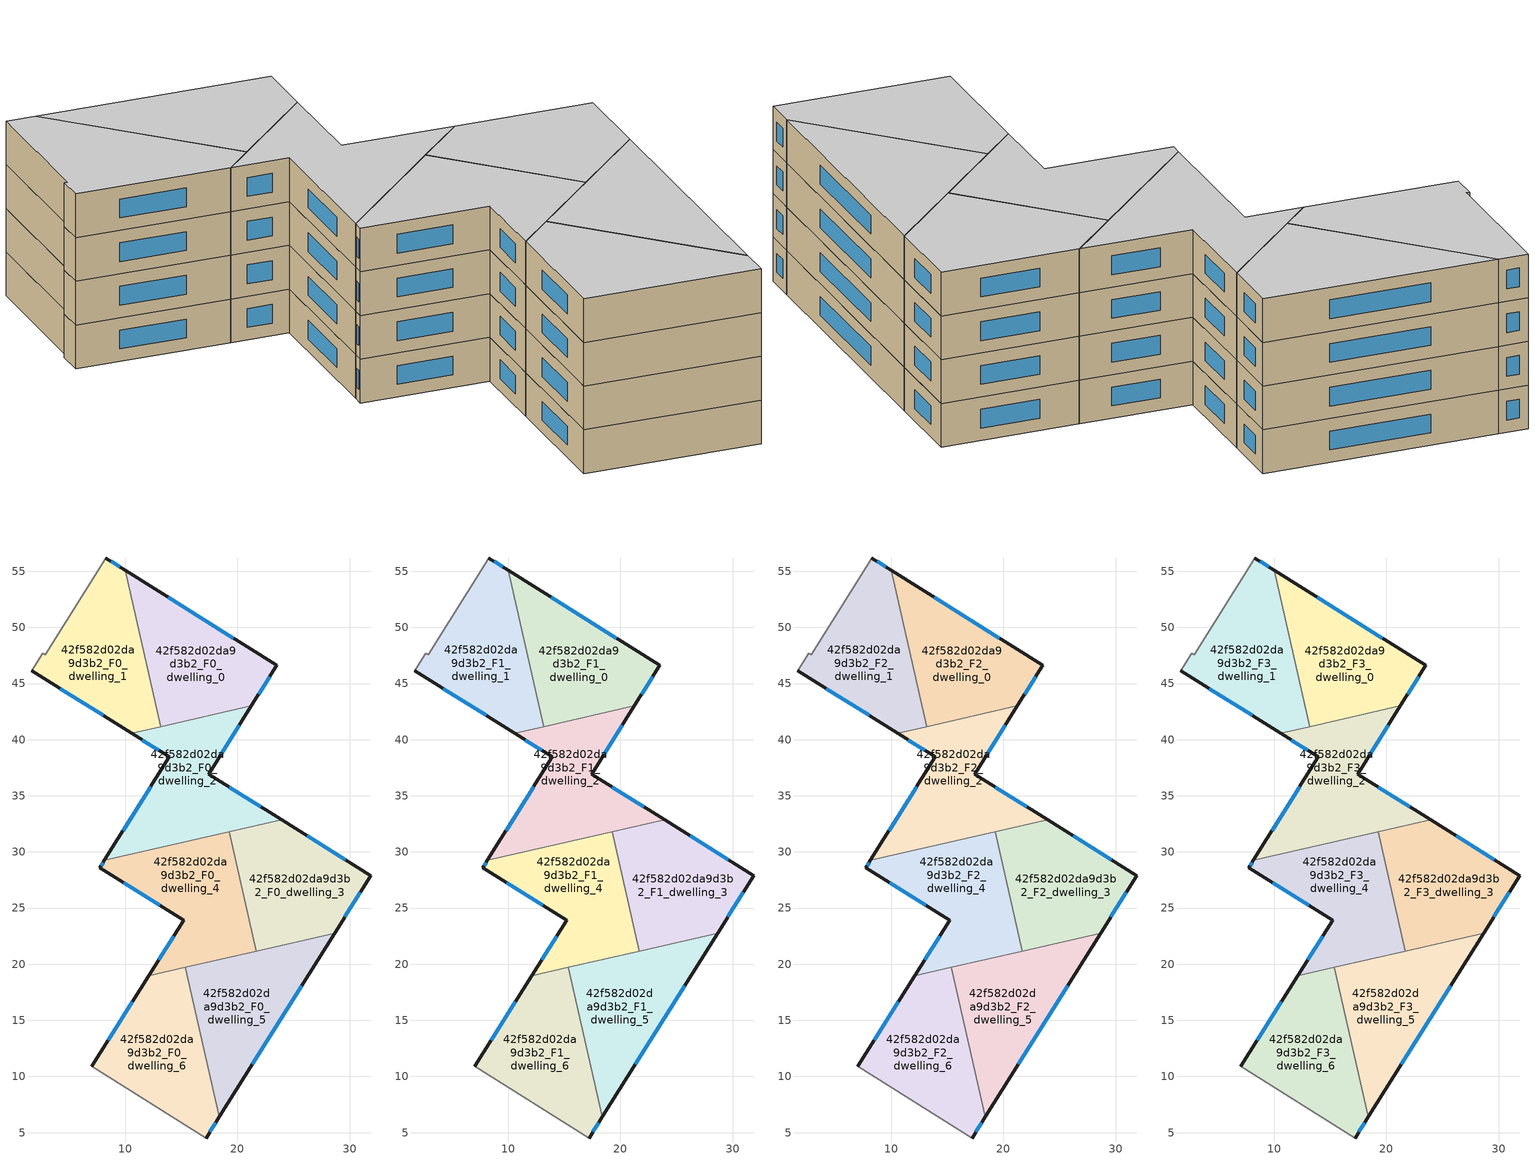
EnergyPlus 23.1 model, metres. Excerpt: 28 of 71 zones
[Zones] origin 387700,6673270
42f582d02da9d3b2_F0_dwelling_0
 floor ground (EU_floor_Construction): 23.51,46.63 21.24,43 13.19,41.16 10,55.11 z0
 wall outside (EU_wall_Construction): 21.24,43 23.51,46.63 10,55.11 z0:3
 wall to 42f582d02da9d3b2_F0_dwelling_1 (EU_wall_Construction): 10,55.11 13.19,41.16 z0:3
 wall to 42f582d02da9d3b2_F0_dwelling_2 (EU_wall_Construction): 13.19,41.16 21.24,43 z0:3
 window (EU_Window_Construction): 21.89,44.04 22.86,45.6 / 19.65,49.06 13.86,52.69 z0.86:2.14
42f582d02da9d3b2_F0_dwelling_1
 floor ground (EU_floor_Construction): 10,55.11 13.19,41.16 10.59,40.57 1.7,46.15 2.68,47.71 2.89,47.58 8.29,56.19 z0
 wall outside (EU_wall_Construction): 10,55.11 8.29,56.19 / 1.7,46.15 10.59,40.57 z0:3
 wall adiabatic (EU_wall_Construction): 8.29,56.19 2.89,47.58 2.68,47.71 1.7,46.15 z0:3
 wall to 42f582d02da9d3b2_F0_dwelling_2 (EU_wall_Construction): 10.59,40.57 13.19,41.16 z0:3
 window (EU_Window_Construction): 9.51,55.42 8.78,55.88 / 4.24,44.55 8.05,42.16 z0.86:2.14
42f582d02da9d3b2_F0_dwelling_2
 floor ground (EU_floor_Construction): 21.24,43 17.43,36.94 23.94,32.85 8.16,29.24 13.95,38.46 10.59,40.57 z0
 wall outside (EU_wall_Construction): 10.59,40.57 13.95,38.46 8.16,29.24 / 23.94,32.85 17.43,36.94 21.24,43 z0:3
 wall to 42f582d02da9d3b2_F0_dwelling_4 (EU_wall_Construction): 8.16,29.24 19.27,31.78 z0:3
 wall to 42f582d02da9d3b2_F0_dwelling_3 (EU_wall_Construction): 19.27,31.78 23.94,32.85 z0:3
 window (EU_Window_Construction): 12.29,35.83 9.81,31.87 / 11.55,39.97 12.99,39.06 / 18.52,38.67 20.15,41.27 / 22.08,34.02 19.29,35.77 z0.86:2.14
42f582d02da9d3b2_F0_dwelling_3
 floor ground (EU_floor_Construction): 31.87,27.88 28.66,22.76 21.7,21.17 19.27,31.78 23.94,32.85 z0
 wall outside (EU_wall_Construction): 28.66,22.76 31.87,27.88 23.94,32.85 z0:3
 wall to 42f582d02da9d3b2_F0_dwelling_4 (EU_wall_Construction): 19.27,31.78 21.7,21.17 z0:3
 wall to 42f582d02da9d3b2_F0_dwelling_5 (EU_wall_Construction): 21.7,21.17 28.66,22.76 z0:3
 window (EU_Window_Construction): 29.57,24.22 30.95,26.41 / 29.6,29.3 26.2,31.43 z0.86:2.14
42f582d02da9d3b2_F0_dwelling_4
 floor ground (EU_floor_Construction): 19.27,31.78 21.7,21.17 12.1,18.97 15.21,23.93 7.76,28.6 8.16,29.24 z0
 wall outside (EU_wall_Construction): 8.16,29.24 7.76,28.6 15.21,23.93 12.1,18.97 z0:3
 wall to 42f582d02da9d3b2_F0_dwelling_6 (EU_wall_Construction): 12.1,18.97 15.35,19.71 z0:3
 wall to 42f582d02da9d3b2_F0_dwelling_5 (EU_wall_Construction): 15.35,19.71 21.7,21.17 z0:3
 window (EU_Window_Construction): 14.32,22.51 12.99,20.39 / 9.89,27.27 13.08,25.26 / 8.05,29.06 7.88,28.79 z0.86:2.14
42f582d02da9d3b2_F0_dwelling_5
 floor ground (EU_floor_Construction): 28.66,22.76 18.39,6.4 15.34,19.71 z0
 wall outside (EU_wall_Construction): 18.39,6.4 28.66,22.76 z0:3
 wall to 42f582d02da9d3b2_F0_dwelling_6 (EU_wall_Construction): 15.34,19.71 18.39,6.4 z0:3
 window (EU_Window_Construction): 21.32,11.08 25.72,18.08 z0.86:2.14
42f582d02da9d3b2_F0_dwelling_6
 floor ground (EU_floor_Construction): 15.34,19.71 18.39,6.4 17.21,4.52 7.04,10.9 12.1,18.97 z0
 wall outside (EU_wall_Construction): 17.21,4.52 18.39,6.4 / 12.1,18.97 7.04,10.9 z0:3
 wall adiabatic (EU_wall_Construction): 7.04,10.9 17.21,4.52 z0:3
 window (EU_Window_Construction): 17.55,5.06 18.05,5.86 / 10.66,16.67 8.49,13.21 z0.86:2.14
42f582d02da9d3b2_F1_dwelling_0
 floor to 42f582d02da9d3b2_F0_dwelling_0 (EU_floor_Construction): 23.51,46.63 21.24,43 13.19,41.16 10,55.11 z3
 wall outside (EU_wall_Construction): 21.24,43 23.51,46.63 10,55.11 z3:6
 wall to 42f582d02da9d3b2_F1_dwelling_1 (EU_wall_Construction): 10,55.11 13.19,41.16 z3:6
 wall to 42f582d02da9d3b2_F1_dwelling_2 (EU_wall_Construction): 13.19,41.16 21.24,43 z3:6
 window (EU_Window_Construction): 21.89,44.04 22.86,45.6 / 19.65,49.06 13.86,52.69 z3.86:5.14
42f582d02da9d3b2_F1_dwelling_1
 floor to 42f582d02da9d3b2_F0_dwelling_1 (EU_floor_Construction): 10,55.11 13.19,41.16 10.59,40.57 1.7,46.15 2.68,47.71 2.89,47.58 8.29,56.19 z3
 wall outside (EU_wall_Construction): 10,55.11 8.29,56.19 / 1.7,46.15 10.59,40.57 z3:6
 wall adiabatic (EU_wall_Construction): 8.29,56.19 2.89,47.58 2.68,47.71 1.7,46.15 z3:6
 wall to 42f582d02da9d3b2_F1_dwelling_2 (EU_wall_Construction): 10.59,40.57 13.19,41.16 z3:6
 window (EU_Window_Construction): 9.51,55.42 8.78,55.88 / 4.24,44.55 8.05,42.16 z3.86:5.14
42f582d02da9d3b2_F1_dwelling_2
 floor to 42f582d02da9d3b2_F0_dwelling_2 (EU_floor_Construction): 21.24,43 17.43,36.94 23.94,32.85 8.16,29.24 13.95,38.46 10.59,40.57 z3
 wall outside (EU_wall_Construction): 10.59,40.57 13.95,38.46 8.16,29.24 / 23.94,32.85 17.43,36.94 21.24,43 z3:6
 wall to 42f582d02da9d3b2_F1_dwelling_4 (EU_wall_Construction): 8.16,29.24 19.27,31.78 z3:6
 wall to 42f582d02da9d3b2_F1_dwelling_3 (EU_wall_Construction): 19.27,31.78 23.94,32.85 z3:6
 window (EU_Window_Construction): 12.29,35.83 9.81,31.87 / 11.55,39.97 12.99,39.06 / 18.52,38.67 20.15,41.27 / 22.08,34.02 19.29,35.77 z3.86:5.14
42f582d02da9d3b2_F1_dwelling_3
 floor to 42f582d02da9d3b2_F0_dwelling_3 (EU_floor_Construction): 31.87,27.88 28.66,22.76 21.7,21.17 19.27,31.78 23.94,32.85 z3
 wall outside (EU_wall_Construction): 28.66,22.76 31.87,27.88 23.94,32.85 z3:6
 wall to 42f582d02da9d3b2_F1_dwelling_4 (EU_wall_Construction): 19.27,31.78 21.7,21.17 z3:6
 wall to 42f582d02da9d3b2_F1_dwelling_5 (EU_wall_Construction): 21.7,21.17 28.66,22.76 z3:6
 window (EU_Window_Construction): 29.57,24.22 30.95,26.41 / 29.6,29.3 26.2,31.43 z3.86:5.14
42f582d02da9d3b2_F1_dwelling_4
 floor to 42f582d02da9d3b2_F0_dwelling_4 (EU_floor_Construction): 19.27,31.78 21.7,21.17 12.1,18.97 15.21,23.93 7.76,28.6 8.16,29.24 z3
 wall outside (EU_wall_Construction): 8.16,29.24 7.76,28.6 15.21,23.93 12.1,18.97 z3:6
 wall to 42f582d02da9d3b2_F1_dwelling_6 (EU_wall_Construction): 12.1,18.97 15.35,19.71 z3:6
 wall to 42f582d02da9d3b2_F1_dwelling_5 (EU_wall_Construction): 15.35,19.71 21.7,21.17 z3:6
 window (EU_Window_Construction): 14.32,22.51 12.99,20.39 / 9.89,27.27 13.08,25.26 / 8.05,29.06 7.88,28.79 z3.86:5.14
42f582d02da9d3b2_F1_dwelling_5
 floor to 42f582d02da9d3b2_F0_dwelling_5 (EU_floor_Construction): 28.66,22.76 18.39,6.4 15.34,19.71 z3
 wall outside (EU_wall_Construction): 18.39,6.4 28.66,22.76 z3:6
 wall to 42f582d02da9d3b2_F1_dwelling_6 (EU_wall_Construction): 15.34,19.71 18.39,6.4 z3:6
 window (EU_Window_Construction): 21.32,11.08 25.72,18.08 z3.86:5.14
42f582d02da9d3b2_F1_dwelling_6
 floor to 42f582d02da9d3b2_F0_dwelling_6 (EU_floor_Construction): 15.34,19.71 18.39,6.4 17.21,4.52 7.04,10.9 12.1,18.97 z3
 wall outside (EU_wall_Construction): 17.21,4.52 18.39,6.4 / 12.1,18.97 7.04,10.9 z3:6
 wall adiabatic (EU_wall_Construction): 7.04,10.9 17.21,4.52 z3:6
 window (EU_Window_Construction): 17.55,5.06 18.05,5.86 / 10.66,16.67 8.49,13.21 z3.86:5.14
42f582d02da9d3b2_F2_dwelling_0
 floor to 42f582d02da9d3b2_F1_dwelling_0 (EU_floor_Construction): 23.51,46.63 21.24,43 13.19,41.16 10,55.11 z6
 wall outside (EU_wall_Construction): 21.24,43 23.51,46.63 10,55.11 z6:9
 wall to 42f582d02da9d3b2_F2_dwelling_1 (EU_wall_Construction): 10,55.11 13.19,41.16 z6:9
 wall to 42f582d02da9d3b2_F2_dwelling_2 (EU_wall_Construction): 13.19,41.16 21.24,43 z6:9
 window (EU_Window_Construction): 21.89,44.04 22.86,45.6 / 19.65,49.06 13.86,52.69 z6.86:8.14
42f582d02da9d3b2_F2_dwelling_1
 floor to 42f582d02da9d3b2_F1_dwelling_1 (EU_floor_Construction): 10,55.11 13.19,41.16 10.59,40.57 1.7,46.15 2.68,47.71 2.89,47.58 8.29,56.19 z6
 wall outside (EU_wall_Construction): 10,55.11 8.29,56.19 / 1.7,46.15 10.59,40.57 z6:9
 wall adiabatic (EU_wall_Construction): 8.29,56.19 2.89,47.58 2.68,47.71 1.7,46.15 z6:9
 wall to 42f582d02da9d3b2_F2_dwelling_2 (EU_wall_Construction): 10.59,40.57 13.19,41.16 z6:9
 window (EU_Window_Construction): 9.51,55.42 8.78,55.88 / 4.24,44.55 8.05,42.16 z6.86:8.14
42f582d02da9d3b2_F2_dwelling_2
 floor to 42f582d02da9d3b2_F1_dwelling_2 (EU_floor_Construction): 21.24,43 17.43,36.94 23.94,32.85 8.16,29.24 13.95,38.46 10.59,40.57 z6
 wall outside (EU_wall_Construction): 10.59,40.57 13.95,38.46 8.16,29.24 / 23.94,32.85 17.43,36.94 21.24,43 z6:9
 wall to 42f582d02da9d3b2_F2_dwelling_4 (EU_wall_Construction): 8.16,29.24 19.27,31.78 z6:9
 wall to 42f582d02da9d3b2_F2_dwelling_3 (EU_wall_Construction): 19.27,31.78 23.94,32.85 z6:9
 window (EU_Window_Construction): 12.29,35.83 9.81,31.87 / 11.55,39.97 12.99,39.06 / 18.52,38.67 20.15,41.27 / 22.08,34.02 19.29,35.77 z6.86:8.14
42f582d02da9d3b2_F2_dwelling_3
 floor to 42f582d02da9d3b2_F1_dwelling_3 (EU_floor_Construction): 31.87,27.88 28.66,22.76 21.7,21.17 19.27,31.78 23.94,32.85 z6
 wall outside (EU_wall_Construction): 28.66,22.76 31.87,27.88 23.94,32.85 z6:9
 wall to 42f582d02da9d3b2_F2_dwelling_4 (EU_wall_Construction): 19.27,31.78 21.7,21.17 z6:9
 wall to 42f582d02da9d3b2_F2_dwelling_5 (EU_wall_Construction): 21.7,21.17 28.66,22.76 z6:9
 window (EU_Window_Construction): 29.57,24.22 30.95,26.41 / 29.6,29.3 26.2,31.43 z6.86:8.14
42f582d02da9d3b2_F2_dwelling_4
 floor to 42f582d02da9d3b2_F1_dwelling_4 (EU_floor_Construction): 19.27,31.78 21.7,21.17 12.1,18.97 15.21,23.93 7.76,28.6 8.16,29.24 z6
 wall outside (EU_wall_Construction): 8.16,29.24 7.76,28.6 15.21,23.93 12.1,18.97 z6:9
 wall to 42f582d02da9d3b2_F2_dwelling_6 (EU_wall_Construction): 12.1,18.97 15.35,19.71 z6:9
 wall to 42f582d02da9d3b2_F2_dwelling_5 (EU_wall_Construction): 15.35,19.71 21.7,21.17 z6:9
 window (EU_Window_Construction): 14.32,22.51 12.99,20.39 / 9.89,27.27 13.08,25.26 / 8.05,29.06 7.88,28.79 z6.86:8.14
42f582d02da9d3b2_F2_dwelling_5
 floor to 42f582d02da9d3b2_F1_dwelling_5 (EU_floor_Construction): 28.66,22.76 18.39,6.4 15.34,19.71 z6
 wall outside (EU_wall_Construction): 18.39,6.4 28.66,22.76 z6:9
 wall to 42f582d02da9d3b2_F2_dwelling_6 (EU_wall_Construction): 15.34,19.71 18.39,6.4 z6:9
 window (EU_Window_Construction): 21.32,11.08 25.72,18.08 z6.86:8.14
42f582d02da9d3b2_F2_dwelling_6
 floor to 42f582d02da9d3b2_F1_dwelling_6 (EU_floor_Construction): 15.34,19.71 18.39,6.4 17.21,4.52 7.04,10.9 12.1,18.97 z6
 wall outside (EU_wall_Construction): 17.21,4.52 18.39,6.4 / 12.1,18.97 7.04,10.9 z6:9
 wall adiabatic (EU_wall_Construction): 7.04,10.9 17.21,4.52 z6:9
 window (EU_Window_Construction): 17.55,5.06 18.05,5.86 / 10.66,16.67 8.49,13.21 z6.86:8.14
42f582d02da9d3b2_F3_dwelling_0
 floor to 42f582d02da9d3b2_F2_dwelling_0 (EU_floor_Construction): 23.51,46.63 21.24,43 13.19,41.16 10,55.11 z9
 wall outside (EU_wall_Construction): 21.24,43 23.51,46.63 10,55.11 z9:12
 wall to 42f582d02da9d3b2_F3_dwelling_1 (EU_wall_Construction): 10,55.11 13.19,41.16 z9:12
 wall to 42f582d02da9d3b2_F3_dwelling_2 (EU_wall_Construction): 13.19,41.16 21.24,43 z9:12
 window (EU_Window_Construction): 21.89,44.04 22.86,45.6 / 19.65,49.06 13.86,52.69 z9.86:11.14
 ceiling to 42f582d02da9d3b2_F4_dwelling_0 (EU_floor_Construction): 21.24,43 23.51,46.63 10,55.11 13.19,41.16 z12
42f582d02da9d3b2_F3_dwelling_1
 floor to 42f582d02da9d3b2_F2_dwelling_1 (EU_floor_Construction): 10,55.11 13.19,41.16 10.59,40.57 1.7,46.15 2.68,47.71 2.89,47.58 8.29,56.19 z9
 wall outside (EU_wall_Construction): 10,55.11 8.29,56.19 / 1.7,46.15 10.59,40.57 z9:12
 wall adiabatic (EU_wall_Construction): 8.29,56.19 2.89,47.58 2.68,47.71 1.7,46.15 z9:12
 wall to 42f582d02da9d3b2_F3_dwelling_2 (EU_wall_Construction): 10.59,40.57 13.19,41.16 z9:12
 window (EU_Window_Construction): 9.51,55.42 8.78,55.88 / 4.24,44.55 8.05,42.16 z9.86:11.14
 ceiling to 42f582d02da9d3b2_F4_dwelling_1 (EU_floor_Construction): 13.19,41.16 10,55.11 8.29,56.19 2.89,47.58 2.68,47.71 1.7,46.15 10.59,40.57 z12
42f582d02da9d3b2_F3_dwelling_2
 floor to 42f582d02da9d3b2_F2_dwelling_2 (EU_floor_Construction): 21.24,43 17.43,36.94 23.94,32.85 8.16,29.24 13.95,38.46 10.59,40.57 z9
 wall outside (EU_wall_Construction): 10.59,40.57 13.95,38.46 8.16,29.24 / 23.94,32.85 17.43,36.94 21.24,43 z9:12
 wall to 42f582d02da9d3b2_F3_dwelling_4 (EU_wall_Construction): 8.16,29.24 19.27,31.78 z9:12
 wall to 42f582d02da9d3b2_F3_dwelling_3 (EU_wall_Construction): 19.27,31.78 23.94,32.85 z9:12
 window (EU_Window_Construction): 12.29,35.83 9.81,31.87 / 11.55,39.97 12.99,39.06 / 18.52,38.67 20.15,41.27 / 22.08,34.02 19.29,35.77 z9.86:11.14
 ceiling to 42f582d02da9d3b2_F4_dwelling_2 (EU_floor_Construction): 23.94,32.85 17.43,36.94 21.24,43 10.59,40.57 13.95,38.46 8.16,29.24 z12
42f582d02da9d3b2_F3_dwelling_3
 floor to 42f582d02da9d3b2_F2_dwelling_3 (EU_floor_Construction): 31.87,27.88 28.66,22.76 21.7,21.17 19.27,31.78 23.94,32.85 z9
 wall outside (EU_wall_Construction): 28.66,22.76 31.87,27.88 23.94,32.85 z9:12
 wall to 42f582d02da9d3b2_F3_dwelling_4 (EU_wall_Construction): 19.27,31.78 21.7,21.17 z9:12
 wall to 42f582d02da9d3b2_F3_dwelling_5 (EU_wall_Construction): 21.7,21.17 28.66,22.76 z9:12
 window (EU_Window_Construction): 29.57,24.22 30.95,26.41 / 29.6,29.3 26.2,31.43 z9.86:11.14
 ceiling to 42f582d02da9d3b2_F4_dwelling_3 (EU_floor_Construction): 28.66,22.76 31.87,27.88 23.94,32.85 19.27,31.78 21.7,21.17 z12
42f582d02da9d3b2_F3_dwelling_4
 floor to 42f582d02da9d3b2_F2_dwelling_4 (EU_floor_Construction): 19.27,31.78 21.7,21.17 12.1,18.97 15.21,23.93 7.76,28.6 8.16,29.24 z9
 wall outside (EU_wall_Construction): 8.16,29.24 7.76,28.6 15.21,23.93 12.1,18.97 z9:12
 wall to 42f582d02da9d3b2_F3_dwelling_6 (EU_wall_Construction): 12.1,18.97 15.35,19.71 z9:12
 wall to 42f582d02da9d3b2_F3_dwelling_5 (EU_wall_Construction): 15.35,19.71 21.7,21.17 z9:12
 window (EU_Window_Construction): 14.32,22.51 12.99,20.39 / 9.89,27.27 13.08,25.26 / 8.05,29.06 7.88,28.79 z9.86:11.14
 ceiling to 42f582d02da9d3b2_F4_dwelling_4 (EU_floor_Construction): 21.7,21.17 19.27,31.78 8.16,29.24 7.76,28.6 15.21,23.93 12.1,18.97 z12
42f582d02da9d3b2_F3_dwelling_5
 floor to 42f582d02da9d3b2_F2_dwelling_5 (EU_floor_Construction): 28.66,22.76 18.39,6.4 15.34,19.71 z9
 wall outside (EU_wall_Construction): 18.39,6.4 28.66,22.76 z9:12
 wall to 42f582d02da9d3b2_F3_dwelling_6 (EU_wall_Construction): 15.34,19.71 18.39,6.4 z9:12
 window (EU_Window_Construction): 21.32,11.08 25.72,18.08 z9.86:11.14
 ceiling to 42f582d02da9d3b2_F4_dwelling_5 (EU_floor_Construction): 18.39,6.4 28.66,22.76 15.34,19.71 z12
42f582d02da9d3b2_F3_dwelling_6
 floor to 42f582d02da9d3b2_F2_dwelling_6 (EU_floor_Construction): 15.34,19.71 18.39,6.4 17.21,4.52 7.04,10.9 12.1,18.97 z9
 wall outside (EU_wall_Construction): 17.21,4.52 18.39,6.4 / 12.1,18.97 7.04,10.9 z9:12
 wall adiabatic (EU_wall_Construction): 7.04,10.9 17.21,4.52 z9:12
 window (EU_Window_Construction): 17.55,5.06 18.05,5.86 / 10.66,16.67 8.49,13.21 z9.86:11.14
 ceiling to 42f582d02da9d3b2_F4_dwelling_6 (EU_floor_Construction): 17.21,4.52 18.39,6.4 15.34,19.71 12.1,18.97 7.04,10.9 z12
[Building]
EU S2 Campaign: North Axis=0; Terrain=City; Solar Distribution=FullExterior
[Site:Location]
Helsinki-Vantaa.AP: Latitude=60.317; Longitude=24.963; Time Zone=2; Elevation=54.6
[SizingPeriod:WeatherFileDays]
AnnualSizingPeriod: Begin Month=1; Begin Day of Month=1; End Month=12; End Day of Month=31; Day of Week for Start Day=Monday; Use Weather File Daylight Saving Period=No; Use Weather File Rain and Snow Indicators=No
[MATERIAL]
EU_InternalMass_Material: Roughness=MediumRough; Thickness=0.1; Conductivity=1; Density=1800; Specific Heat=900; Thermal Absorptance=0.9; Solar Absorptance=0.7; Visible Absorptance=0.7
[MATERIAL:NOMASS] Roughness=MediumRough; Thermal Absorptance=0.9; Solar Absorptance=0.7; Visible Absorptance=0.7
Name | Thermal Resistance
EU_wall_NoMass | 5.91765
EU_floor_NoMass | 6.2875
[WINDOWMATERIAL:SIMPLEGLAZINGSYSTEM]
EU_Window_SimpleGlazing: UFactor=0.994035; Solar Heat Gain Coefficient=0.7; Visible Transmittance=0.7
[CONSTRUCTION]
EU_wall_Construction: EU_wall_NoMass
EU_floor_Construction: EU_floor_NoMass
EU_Window_Construction: EU_Window_SimpleGlazing
EU_InternalMass_Construction: EU_InternalMass_Material
[ZONE] Type=1; Multiplier=1; Ceiling Height=autocalculate; Floor Area=autocalculate; Part of Total Floor Area=Yes
Name | Volume
42f582d02da9d3b2_F0_dwelling_0; 42f582d02da9d3b2_F1_dwelling_0; 42f582d02da9d3b2_F2_dwelling_0; 42f582d02da9d3b2_F3_dwelling_0; 42f582d02da9d3b2_F0_dwelling_6; 42f582d02da9d3b2_F1_dwelling_6; 42f582d02da9d3b2_F2_dwelling_6; 42f582d02da9d3b2_F3_dwelling_6 | 279.669
42f582d02da9d3b2_F0_dwelling_1; 42f582d02da9d3b2_F1_dwelling_1; 42f582d02da9d3b2_F2_dwelling_1; 42f582d02da9d3b2_F3_dwelling_1 | 279.677
42f582d02da9d3b2_F0_dwelling_2; 42f582d02da9d3b2_F1_dwelling_2; 42f582d02da9d3b2_F2_dwelling_2; 42f582d02da9d3b2_F3_dwelling_2 | 279.686
42f582d02da9d3b2_F0_dwelling_3; 42f582d02da9d3b2_F1_dwelling_3; 42f582d02da9d3b2_F2_dwelling_3; 42f582d02da9d3b2_F3_dwelling_3 | 279.681
42f582d02da9d3b2_F0_dwelling_4; 42f582d02da9d3b2_F1_dwelling_4; 42f582d02da9d3b2_F2_dwelling_4; 42f582d02da9d3b2_F3_dwelling_4 | 279.654
42f582d02da9d3b2_F0_dwelling_5; 42f582d02da9d3b2_F1_dwelling_5; 42f582d02da9d3b2_F2_dwelling_5; 42f582d02da9d3b2_F3_dwelling_5 | 279.651
[INTERNALMASS] Construction=EU_InternalMass_Construction
Name | Zone or ZoneList | Surface Area
42f582d02da9d3b2_F0_dwelling_0_EU_InternalMass | 42f582d02da9d3b2_F0_dwelling_0 | 93.2257
42f582d02da9d3b2_F0_dwelling_1_EU_InternalMass | 42f582d02da9d3b2_F0_dwelling_1 | 93.225
42f582d02da9d3b2_F0_dwelling_2_EU_InternalMass | 42f582d02da9d3b2_F0_dwelling_2 | 93.2284
42f582d02da9d3b2_F0_dwelling_3_EU_InternalMass | 42f582d02da9d3b2_F0_dwelling_3 | 93.2247
42f582d02da9d3b2_F0_dwelling_4_EU_InternalMass | 42f582d02da9d3b2_F0_dwelling_4 | 93.219
42f582d02da9d3b2_F0_dwelling_5_EU_InternalMass | 42f582d02da9d3b2_F0_dwelling_5 | 93.2145
42f582d02da9d3b2_F0_dwelling_6_EU_InternalMass | 42f582d02da9d3b2_F0_dwelling_6 | 93.2224
42f582d02da9d3b2_F1_dwelling_0_EU_InternalMass | 42f582d02da9d3b2_F1_dwelling_0 | 93.2257
42f582d02da9d3b2_F1_dwelling_1_EU_InternalMass | 42f582d02da9d3b2_F1_dwelling_1 | 93.225
42f582d02da9d3b2_F1_dwelling_2_EU_InternalMass | 42f582d02da9d3b2_F1_dwelling_2 | 93.2284
42f582d02da9d3b2_F1_dwelling_3_EU_InternalMass | 42f582d02da9d3b2_F1_dwelling_3 | 93.2247
42f582d02da9d3b2_F1_dwelling_4_EU_InternalMass | 42f582d02da9d3b2_F1_dwelling_4 | 93.219
42f582d02da9d3b2_F1_dwelling_5_EU_InternalMass | 42f582d02da9d3b2_F1_dwelling_5 | 93.2145
42f582d02da9d3b2_F1_dwelling_6_EU_InternalMass | 42f582d02da9d3b2_F1_dwelling_6 | 93.2224
42f582d02da9d3b2_F2_dwelling_0_EU_InternalMass | 42f582d02da9d3b2_F2_dwelling_0 | 93.2257
42f582d02da9d3b2_F2_dwelling_1_EU_InternalMass | 42f582d02da9d3b2_F2_dwelling_1 | 93.225
42f582d02da9d3b2_F2_dwelling_2_EU_InternalMass | 42f582d02da9d3b2_F2_dwelling_2 | 93.2284
42f582d02da9d3b2_F2_dwelling_3_EU_InternalMass | 42f582d02da9d3b2_F2_dwelling_3 | 93.2247
42f582d02da9d3b2_F2_dwelling_4_EU_InternalMass | 42f582d02da9d3b2_F2_dwelling_4 | 93.219
42f582d02da9d3b2_F2_dwelling_5_EU_InternalMass | 42f582d02da9d3b2_F2_dwelling_5 | 93.2145
42f582d02da9d3b2_F2_dwelling_6_EU_InternalMass | 42f582d02da9d3b2_F2_dwelling_6 | 93.2224
42f582d02da9d3b2_F3_dwelling_0_EU_InternalMass | 42f582d02da9d3b2_F3_dwelling_0 | 93.2257
42f582d02da9d3b2_F3_dwelling_1_EU_InternalMass | 42f582d02da9d3b2_F3_dwelling_1 | 93.225
42f582d02da9d3b2_F3_dwelling_2_EU_InternalMass | 42f582d02da9d3b2_F3_dwelling_2 | 93.2284
42f582d02da9d3b2_F3_dwelling_3_EU_InternalMass | 42f582d02da9d3b2_F3_dwelling_3 | 93.2247
42f582d02da9d3b2_F3_dwelling_4_EU_InternalMass | 42f582d02da9d3b2_F3_dwelling_4 | 93.219
42f582d02da9d3b2_F3_dwelling_5_EU_InternalMass | 42f582d02da9d3b2_F3_dwelling_5 | 93.2145
42f582d02da9d3b2_F3_dwelling_6_EU_InternalMass | 42f582d02da9d3b2_F3_dwelling_6 | 93.2224
[OTHEREQUIPMENT] Fuel Type=Electricity; Design Level Calculation Method=Watts/Area; Power per Zone Floor Area=1; Fraction Latent=0; Fraction Radiant=0; Fraction Lost=0; Carbon Dioxide Generation Rate=0; EndUse Subcategory=EU_Step8_InternalGains
Name | Zone or ZoneList or Space or SpaceList | Schedule
EU_Step8_InternalGain_42f582d02da9d3b2_F0_dwelling_0_f000 | 42f582d02da9d3b2_F0_dwelling_0 | EU_Step8_GainSchedule_42f582d02da9d3b2_F0_dwelling_0_f000
EU_Step8_InternalGain_42f582d02da9d3b2_F0_dwelling_1_f000 | 42f582d02da9d3b2_F0_dwelling_1 | EU_Step8_GainSchedule_42f582d02da9d3b2_F0_dwelling_1_f000
EU_Step8_InternalGain_42f582d02da9d3b2_F0_dwelling_2_f000 | 42f582d02da9d3b2_F0_dwelling_2 | EU_Step8_GainSchedule_42f582d02da9d3b2_F0_dwelling_2_f000
EU_Step8_InternalGain_42f582d02da9d3b2_F0_dwelling_3_f000 | 42f582d02da9d3b2_F0_dwelling_3 | EU_Step8_GainSchedule_42f582d02da9d3b2_F0_dwelling_3_f000
EU_Step8_InternalGain_42f582d02da9d3b2_F0_dwelling_4_f000 | 42f582d02da9d3b2_F0_dwelling_4 | EU_Step8_GainSchedule_42f582d02da9d3b2_F0_dwelling_4_f000
EU_Step8_InternalGain_42f582d02da9d3b2_F0_dwelling_5_f000 | 42f582d02da9d3b2_F0_dwelling_5 | EU_Step8_GainSchedule_42f582d02da9d3b2_F0_dwelling_5_f000
EU_Step8_InternalGain_42f582d02da9d3b2_F0_dwelling_6_f000 | 42f582d02da9d3b2_F0_dwelling_6 | EU_Step8_GainSchedule_42f582d02da9d3b2_F0_dwelling_6_f000
EU_Step8_InternalGain_42f582d02da9d3b2_F1_dwelling_0_f000 | 42f582d02da9d3b2_F1_dwelling_0 | EU_Step8_GainSchedule_42f582d02da9d3b2_F1_dwelling_0_f000
EU_Step8_InternalGain_42f582d02da9d3b2_F1_dwelling_1_f000 | 42f582d02da9d3b2_F1_dwelling_1 | EU_Step8_GainSchedule_42f582d02da9d3b2_F1_dwelling_1_f000
EU_Step8_InternalGain_42f582d02da9d3b2_F1_dwelling_2_f000 | 42f582d02da9d3b2_F1_dwelling_2 | EU_Step8_GainSchedule_42f582d02da9d3b2_F1_dwelling_2_f000
EU_Step8_InternalGain_42f582d02da9d3b2_F1_dwelling_3_f000 | 42f582d02da9d3b2_F1_dwelling_3 | EU_Step8_GainSchedule_42f582d02da9d3b2_F1_dwelling_3_f000
EU_Step8_InternalGain_42f582d02da9d3b2_F1_dwelling_4_f000 | 42f582d02da9d3b2_F1_dwelling_4 | EU_Step8_GainSchedule_42f582d02da9d3b2_F1_dwelling_4_f000
EU_Step8_InternalGain_42f582d02da9d3b2_F1_dwelling_5_f000 | 42f582d02da9d3b2_F1_dwelling_5 | EU_Step8_GainSchedule_42f582d02da9d3b2_F1_dwelling_5_f000
EU_Step8_InternalGain_42f582d02da9d3b2_F1_dwelling_6_f000 | 42f582d02da9d3b2_F1_dwelling_6 | EU_Step8_GainSchedule_42f582d02da9d3b2_F1_dwelling_6_f000
EU_Step8_InternalGain_42f582d02da9d3b2_F2_dwelling_0_f000 | 42f582d02da9d3b2_F2_dwelling_0 | EU_Step8_GainSchedule_42f582d02da9d3b2_F2_dwelling_0_f000
EU_Step8_InternalGain_42f582d02da9d3b2_F2_dwelling_1_f000 | 42f582d02da9d3b2_F2_dwelling_1 | EU_Step8_GainSchedule_42f582d02da9d3b2_F2_dwelling_1_f000
EU_Step8_InternalGain_42f582d02da9d3b2_F2_dwelling_2_f000 | 42f582d02da9d3b2_F2_dwelling_2 | EU_Step8_GainSchedule_42f582d02da9d3b2_F2_dwelling_2_f000
EU_Step8_InternalGain_42f582d02da9d3b2_F2_dwelling_3_f000 | 42f582d02da9d3b2_F2_dwelling_3 | EU_Step8_GainSchedule_42f582d02da9d3b2_F2_dwelling_3_f000
EU_Step8_InternalGain_42f582d02da9d3b2_F2_dwelling_4_f000 | 42f582d02da9d3b2_F2_dwelling_4 | EU_Step8_GainSchedule_42f582d02da9d3b2_F2_dwelling_4_f000
EU_Step8_InternalGain_42f582d02da9d3b2_F2_dwelling_5_f000 | 42f582d02da9d3b2_F2_dwelling_5 | EU_Step8_GainSchedule_42f582d02da9d3b2_F2_dwelling_5_f000
EU_Step8_InternalGain_42f582d02da9d3b2_F2_dwelling_6_f000 | 42f582d02da9d3b2_F2_dwelling_6 | EU_Step8_GainSchedule_42f582d02da9d3b2_F2_dwelling_6_f000
EU_Step8_InternalGain_42f582d02da9d3b2_F3_dwelling_0_f000 | 42f582d02da9d3b2_F3_dwelling_0 | EU_Step8_GainSchedule_42f582d02da9d3b2_F3_dwelling_0_f000
EU_Step8_InternalGain_42f582d02da9d3b2_F3_dwelling_1_f000 | 42f582d02da9d3b2_F3_dwelling_1 | EU_Step8_GainSchedule_42f582d02da9d3b2_F3_dwelling_1_f000
EU_Step8_InternalGain_42f582d02da9d3b2_F3_dwelling_2_f000 | 42f582d02da9d3b2_F3_dwelling_2 | EU_Step8_GainSchedule_42f582d02da9d3b2_F3_dwelling_2_f000
EU_Step8_InternalGain_42f582d02da9d3b2_F3_dwelling_3_f000 | 42f582d02da9d3b2_F3_dwelling_3 | EU_Step8_GainSchedule_42f582d02da9d3b2_F3_dwelling_3_f000
EU_Step8_InternalGain_42f582d02da9d3b2_F3_dwelling_4_f000 | 42f582d02da9d3b2_F3_dwelling_4 | EU_Step8_GainSchedule_42f582d02da9d3b2_F3_dwelling_4_f000
EU_Step8_InternalGain_42f582d02da9d3b2_F3_dwelling_5_f000 | 42f582d02da9d3b2_F3_dwelling_5 | EU_Step8_GainSchedule_42f582d02da9d3b2_F3_dwelling_5_f000
EU_Step8_InternalGain_42f582d02da9d3b2_F3_dwelling_6_f000 | 42f582d02da9d3b2_F3_dwelling_6 | EU_Step8_GainSchedule_42f582d02da9d3b2_F3_dwelling_6_f000
[ZONEVENTILATION:DESIGNFLOWRATE] Schedule=EU_AlwaysOn; Design Flow Rate Calculation Method=AirChanges/Hour; Air Changes per Hour=0.596421; Ventilation Type=Natural; Fan Pressure Rise=0; Fan Total Efficiency=1; Constant Term Coefficient=1; Temperature Term Coefficient=0; Velocity Term Coefficient=0; Velocity Squared Term Coefficient=0; Minimum Indoor Temperature=-100; Maximum Indoor Temperature=100; Delta Temperature=-100; Minimum Outdoor Temperature=-100; Maximum Outdoor Temperature=100; Maximum Wind Speed=40
Name | Zone or ZoneList or Space or SpaceList
EU_ConstantAir_42f582d02da9d3b2_F0_dwelling_0 | 42f582d02da9d3b2_F0_dwelling_0
EU_ConstantAir_42f582d02da9d3b2_F0_dwelling_1 | 42f582d02da9d3b2_F0_dwelling_1
EU_ConstantAir_42f582d02da9d3b2_F0_dwelling_2 | 42f582d02da9d3b2_F0_dwelling_2
EU_ConstantAir_42f582d02da9d3b2_F0_dwelling_3 | 42f582d02da9d3b2_F0_dwelling_3
EU_ConstantAir_42f582d02da9d3b2_F0_dwelling_4 | 42f582d02da9d3b2_F0_dwelling_4
EU_ConstantAir_42f582d02da9d3b2_F0_dwelling_5 | 42f582d02da9d3b2_F0_dwelling_5
EU_ConstantAir_42f582d02da9d3b2_F0_dwelling_6 | 42f582d02da9d3b2_F0_dwelling_6
EU_ConstantAir_42f582d02da9d3b2_F1_dwelling_0 | 42f582d02da9d3b2_F1_dwelling_0
EU_ConstantAir_42f582d02da9d3b2_F1_dwelling_1 | 42f582d02da9d3b2_F1_dwelling_1
EU_ConstantAir_42f582d02da9d3b2_F1_dwelling_2 | 42f582d02da9d3b2_F1_dwelling_2
EU_ConstantAir_42f582d02da9d3b2_F1_dwelling_3 | 42f582d02da9d3b2_F1_dwelling_3
EU_ConstantAir_42f582d02da9d3b2_F1_dwelling_4 | 42f582d02da9d3b2_F1_dwelling_4
EU_ConstantAir_42f582d02da9d3b2_F1_dwelling_5 | 42f582d02da9d3b2_F1_dwelling_5
EU_ConstantAir_42f582d02da9d3b2_F1_dwelling_6 | 42f582d02da9d3b2_F1_dwelling_6
EU_ConstantAir_42f582d02da9d3b2_F2_dwelling_0 | 42f582d02da9d3b2_F2_dwelling_0
EU_ConstantAir_42f582d02da9d3b2_F2_dwelling_1 | 42f582d02da9d3b2_F2_dwelling_1
EU_ConstantAir_42f582d02da9d3b2_F2_dwelling_2 | 42f582d02da9d3b2_F2_dwelling_2
EU_ConstantAir_42f582d02da9d3b2_F2_dwelling_3 | 42f582d02da9d3b2_F2_dwelling_3
EU_ConstantAir_42f582d02da9d3b2_F2_dwelling_4 | 42f582d02da9d3b2_F2_dwelling_4
EU_ConstantAir_42f582d02da9d3b2_F2_dwelling_5 | 42f582d02da9d3b2_F2_dwelling_5
EU_ConstantAir_42f582d02da9d3b2_F2_dwelling_6 | 42f582d02da9d3b2_F2_dwelling_6
EU_ConstantAir_42f582d02da9d3b2_F3_dwelling_0 | 42f582d02da9d3b2_F3_dwelling_0
EU_ConstantAir_42f582d02da9d3b2_F3_dwelling_1 | 42f582d02da9d3b2_F3_dwelling_1
EU_ConstantAir_42f582d02da9d3b2_F3_dwelling_2 | 42f582d02da9d3b2_F3_dwelling_2
EU_ConstantAir_42f582d02da9d3b2_F3_dwelling_3 | 42f582d02da9d3b2_F3_dwelling_3
EU_ConstantAir_42f582d02da9d3b2_F3_dwelling_4 | 42f582d02da9d3b2_F3_dwelling_4
EU_ConstantAir_42f582d02da9d3b2_F3_dwelling_5 | 42f582d02da9d3b2_F3_dwelling_5
EU_ConstantAir_42f582d02da9d3b2_F3_dwelling_6 | 42f582d02da9d3b2_F3_dwelling_6
[HVACTEMPLATE:THERMOSTAT] Constant Heating Setpoint=20; Constant Cooling Setpoint=50
EU_HeatOnly_42f582d02da9d3b2_F0_dwelling_0; EU_HeatOnly_42f582d02da9d3b2_F0_dwelling_1; EU_HeatOnly_42f582d02da9d3b2_F0_dwelling_2; EU_HeatOnly_42f582d02da9d3b2_F0_dwelling_3; EU_HeatOnly_42f582d02da9d3b2_F0_dwelling_4; EU_HeatOnly_42f582d02da9d3b2_F0_dwelling_5; EU_HeatOnly_42f582d02da9d3b2_F0_dwelling_6; EU_HeatOnly_42f582d02da9d3b2_F1_dwelling_0; EU_HeatOnly_42f582d02da9d3b2_F1_dwelling_1; EU_HeatOnly_42f582d02da9d3b2_F1_dwelling_2; EU_HeatOnly_42f582d02da9d3b2_F1_dwelling_3; EU_HeatOnly_42f582d02da9d3b2_F1_dwelling_4; EU_HeatOnly_42f582d02da9d3b2_F1_dwelling_5; EU_HeatOnly_42f582d02da9d3b2_F1_dwelling_6; EU_HeatOnly_42f582d02da9d3b2_F2_dwelling_0; EU_HeatOnly_42f582d02da9d3b2_F2_dwelling_1; EU_HeatOnly_42f582d02da9d3b2_F2_dwelling_2; EU_HeatOnly_42f582d02da9d3b2_F2_dwelling_3; EU_HeatOnly_42f582d02da9d3b2_F2_dwelling_4; EU_HeatOnly_42f582d02da9d3b2_F2_dwelling_5; EU_HeatOnly_42f582d02da9d3b2_F2_dwelling_6; EU_HeatOnly_42f582d02da9d3b2_F3_dwelling_0; EU_HeatOnly_42f582d02da9d3b2_F3_dwelling_1; EU_HeatOnly_42f582d02da9d3b2_F3_dwelling_2; EU_HeatOnly_42f582d02da9d3b2_F3_dwelling_3; EU_HeatOnly_42f582d02da9d3b2_F3_dwelling_4; EU_HeatOnly_42f582d02da9d3b2_F3_dwelling_5; EU_HeatOnly_42f582d02da9d3b2_F3_dwelling_6; EU_HeatOnly_42f582d02da9d3b2_F4_dwelling_0; EU_HeatOnly_42f582d02da9d3b2_F4_dwelling_1; EU_HeatOnly_42f582d02da9d3b2_F4_dwelling_2; EU_HeatOnly_42f582d02da9d3b2_F4_dwelling_3; EU_HeatOnly_42f582d02da9d3b2_F4_dwelling_4; EU_HeatOnly_42f582d02da9d3b2_F4_dwelling_5; EU_HeatOnly_42f582d02da9d3b2_F4_dwelling_6; EU_HeatOnly_42f582d02da9d3b2_F5_dwelling_0; EU_HeatOnly_42f582d02da9d3b2_F5_dwelling_1; EU_HeatOnly_42f582d02da9d3b2_F5_dwelling_2; EU_HeatOnly_42f582d02da9d3b2_F5_dwelling_3; EU_HeatOnly_42f582d02da9d3b2_F5_dwelling_4; EU_HeatOnly_42f582d02da9d3b2_F5_dwelling_5; EU_HeatOnly_42f582d02da9d3b2_F6_dwelling_0; EU_HeatOnly_42f582d02da9d3b2_F6_dwelling_1; EU_HeatOnly_42f582d02da9d3b2_F6_dwelling_2; EU_HeatOnly_42f582d02da9d3b2_F6_dwelling_3; EU_HeatOnly_42f582d02da9d3b2_F6_dwelling_4; EU_HeatOnly_42f582d02da9d3b2_F6_dwelling_5; EU_HeatOnly_42f582d02da9d3b2_F7_dwelling_0; EU_HeatOnly_42f582d02da9d3b2_F7_dwelling_1; EU_HeatOnly_42f582d02da9d3b2_F7_dwelling_2; EU_HeatOnly_42f582d02da9d3b2_F7_dwelling_3; EU_HeatOnly_42f582d02da9d3b2_F7_dwelling_4; EU_HeatOnly_42f582d02da9d3b2_F7_dwelling_5; EU_HeatOnly_42f582d02da9d3b2_F8_dwelling_0; EU_HeatOnly_42f582d02da9d3b2_F8_dwelling_1; EU_HeatOnly_42f582d02da9d3b2_F8_dwelling_2; EU_HeatOnly_42f582d02da9d3b2_F8_dwelling_3; EU_HeatOnly_42f582d02da9d3b2_F8_dwelling_4; EU_HeatOnly_42f582d02da9d3b2_F8_dwelling_5; EU_HeatOnly_42f582d02da9d3b2_F9_dwelling_0; EU_HeatOnly_42f582d02da9d3b2_F9_dwelling_1; EU_HeatOnly_42f582d02da9d3b2_F9_dwelling_2; EU_HeatOnly_42f582d02da9d3b2_F9_dwelling_3; EU_HeatOnly_42f582d02da9d3b2_F9_dwelling_4; EU_HeatOnly_42f582d02da9d3b2_F9_dwelling_5; EU_HeatOnly_42f582d02da9d3b2_F10_dwelling_0; EU_HeatOnly_42f582d02da9d3b2_F10_dwelling_1; EU_HeatOnly_42f582d02da9d3b2_F10_dwelling_2; EU_HeatOnly_42f582d02da9d3b2_F10_dwelling_3; EU_HeatOnly_42f582d02da9d3b2_F10_dwelling_4; EU_HeatOnly_42f582d02da9d3b2_F10_dwelling_5
[HVACTEMPLATE:ZONE:IDEALLOADSAIRSYSTEM] System Availability Schedule=EU_AlwaysOn; Maximum Heating Supply Air Temperature=50; Minimum Cooling Supply Air Temperature=13; Maximum Heating Supply Air Humidity Ratio=0.0156; Minimum Cooling Supply Air Humidity Ratio=0.0077; Heating Limit=NoLimit; Cooling Limit=NoLimit; Heating Availability Schedule=EU_AlwaysOn; Cooling Availability Schedule=EU_CoolingOff; Dehumidification Control Type=ConstantSensibleHeatRatio; Cooling Sensible Heat Ratio=0.7; Dehumidification Setpoint=60; Humidification Control Type=None; Humidification Setpoint=30; Outdoor Air Method=None; Outdoor Air Flow Rate per Person=0.00944; Outdoor Air Flow Rate per Zone Floor Area=0; Outdoor Air Flow Rate per Zone=0; Demand Controlled Ventilation Type=None; Outdoor Air Economizer Type=NoEconomizer; Heat Recovery Type=None; Sensible Heat Recovery Effectiveness=0.7; Latent Heat Recovery Effectiveness=0.65
Name | Template Thermostat
42f582d02da9d3b2_F0_dwelling_0 | EU_HeatOnly_42f582d02da9d3b2_F0_dwelling_0
42f582d02da9d3b2_F0_dwelling_1 | EU_HeatOnly_42f582d02da9d3b2_F0_dwelling_1
42f582d02da9d3b2_F0_dwelling_2 | EU_HeatOnly_42f582d02da9d3b2_F0_dwelling_2
42f582d02da9d3b2_F0_dwelling_3 | EU_HeatOnly_42f582d02da9d3b2_F0_dwelling_3
42f582d02da9d3b2_F0_dwelling_4 | EU_HeatOnly_42f582d02da9d3b2_F0_dwelling_4
42f582d02da9d3b2_F0_dwelling_5 | EU_HeatOnly_42f582d02da9d3b2_F0_dwelling_5
42f582d02da9d3b2_F0_dwelling_6 | EU_HeatOnly_42f582d02da9d3b2_F0_dwelling_6
42f582d02da9d3b2_F1_dwelling_0 | EU_HeatOnly_42f582d02da9d3b2_F1_dwelling_0
42f582d02da9d3b2_F1_dwelling_1 | EU_HeatOnly_42f582d02da9d3b2_F1_dwelling_1
42f582d02da9d3b2_F1_dwelling_2 | EU_HeatOnly_42f582d02da9d3b2_F1_dwelling_2
42f582d02da9d3b2_F1_dwelling_3 | EU_HeatOnly_42f582d02da9d3b2_F1_dwelling_3
42f582d02da9d3b2_F1_dwelling_4 | EU_HeatOnly_42f582d02da9d3b2_F1_dwelling_4
42f582d02da9d3b2_F1_dwelling_5 | EU_HeatOnly_42f582d02da9d3b2_F1_dwelling_5
42f582d02da9d3b2_F1_dwelling_6 | EU_HeatOnly_42f582d02da9d3b2_F1_dwelling_6
42f582d02da9d3b2_F2_dwelling_0 | EU_HeatOnly_42f582d02da9d3b2_F2_dwelling_0
42f582d02da9d3b2_F2_dwelling_1 | EU_HeatOnly_42f582d02da9d3b2_F2_dwelling_1
42f582d02da9d3b2_F2_dwelling_2 | EU_HeatOnly_42f582d02da9d3b2_F2_dwelling_2
42f582d02da9d3b2_F2_dwelling_3 | EU_HeatOnly_42f582d02da9d3b2_F2_dwelling_3
42f582d02da9d3b2_F2_dwelling_4 | EU_HeatOnly_42f582d02da9d3b2_F2_dwelling_4
42f582d02da9d3b2_F2_dwelling_5 | EU_HeatOnly_42f582d02da9d3b2_F2_dwelling_5
42f582d02da9d3b2_F2_dwelling_6 | EU_HeatOnly_42f582d02da9d3b2_F2_dwelling_6
42f582d02da9d3b2_F3_dwelling_0 | EU_HeatOnly_42f582d02da9d3b2_F3_dwelling_0
42f582d02da9d3b2_F3_dwelling_1 | EU_HeatOnly_42f582d02da9d3b2_F3_dwelling_1
42f582d02da9d3b2_F3_dwelling_2 | EU_HeatOnly_42f582d02da9d3b2_F3_dwelling_2
42f582d02da9d3b2_F3_dwelling_3 | EU_HeatOnly_42f582d02da9d3b2_F3_dwelling_3
42f582d02da9d3b2_F3_dwelling_4 | EU_HeatOnly_42f582d02da9d3b2_F3_dwelling_4
42f582d02da9d3b2_F3_dwelling_5 | EU_HeatOnly_42f582d02da9d3b2_F3_dwelling_5
42f582d02da9d3b2_F3_dwelling_6 | EU_HeatOnly_42f582d02da9d3b2_F3_dwelling_6
[SIZING:ZONE] Zone Cooling Design Supply Air Temperature Input Method=SupplyAirTemperature; Zone Cooling Design Supply Air Temperature=13; Zone Heating Design Supply Air Temperature Input Method=SupplyAirTemperature; Zone Heating Design Supply Air Temperature=50; Zone Cooling Design Supply Air Humidity Ratio=0.008; Zone Heating Design Supply Air Humidity Ratio=0.008; Cooling Design Air Flow Method=DesignDay; Cooling Design Air Flow Rate=0; Cooling Minimum Air Flow per Zone Floor Area=0.000762; Cooling Minimum Air Flow=0; Cooling Minimum Air Flow Fraction=0.2; Heating Design Air Flow Method=DesignDay; Heating Design Air Flow Rate=0; Heating Maximum Air Flow per Zone Floor Area=0.002032; Heating Maximum Air Flow=0.141576; Heating Maximum Air Flow Fraction=0.3; Account for Dedicated Outdoor Air System=No; Dedicated Outdoor Air System Control Strategy=NeutralSupplyAir; Dedicated Outdoor Air Low Setpoint Temperature for Design=autosize; Dedicated Outdoor Air High Setpoint Temperature for Design=autosize; Zone Load Sizing Method=Sensible Load Only No Latent Load; Zone Latent Cooling Design Supply Air Humidity Ratio Input Method=HumidityRatioDifference; Zone Cooling Design Supply Air Humidity Ratio Difference=0.005; Zone Latent Heating Design Supply Air Humidity Ratio Input Method=HumidityRatioDifference; Zone Humidification Design Supply Air Humidity Ratio Difference=0.005
42f582d02da9d3b2_F0_dwelling_0; 42f582d02da9d3b2_F0_dwelling_1; 42f582d02da9d3b2_F0_dwelling_2; 42f582d02da9d3b2_F0_dwelling_3; 42f582d02da9d3b2_F0_dwelling_4; 42f582d02da9d3b2_F0_dwelling_5; 42f582d02da9d3b2_F0_dwelling_6; 42f582d02da9d3b2_F1_dwelling_0; 42f582d02da9d3b2_F1_dwelling_1; 42f582d02da9d3b2_F1_dwelling_2; 42f582d02da9d3b2_F1_dwelling_3; 42f582d02da9d3b2_F1_dwelling_4; 42f582d02da9d3b2_F1_dwelling_5; 42f582d02da9d3b2_F1_dwelling_6; 42f582d02da9d3b2_F2_dwelling_0; 42f582d02da9d3b2_F2_dwelling_1; 42f582d02da9d3b2_F2_dwelling_2; 42f582d02da9d3b2_F2_dwelling_3; 42f582d02da9d3b2_F2_dwelling_4; 42f582d02da9d3b2_F2_dwelling_5; 42f582d02da9d3b2_F2_dwelling_6; 42f582d02da9d3b2_F3_dwelling_0; 42f582d02da9d3b2_F3_dwelling_1; 42f582d02da9d3b2_F3_dwelling_2; 42f582d02da9d3b2_F3_dwelling_3; 42f582d02da9d3b2_F3_dwelling_4; 42f582d02da9d3b2_F3_dwelling_5; 42f582d02da9d3b2_F3_dwelling_6
[SCHEDULE:CONSTANT]
Name | Hourly Value
EU_AlwaysOn | 1
EU_CoolingOff | 0
[SCHEDULE:FILE] Column Number=1; Rows to Skip at Top=0; Number of Hours of Data=8760; Column Separator=Comma; Interpolate to Timestep=No; Minutes per Item=60; Adjust Schedule for Daylight Savings=Yes
Name | File
EU_Step8_GainSchedule_42f582d02da9d3b2_F0_dwelling_0_f000 | ../../schedules/42f582d02da9d3b2/42f582d02da9d3b2_F0_dwelling_0_f000_gain.csv
EU_Step8_GainSchedule_42f582d02da9d3b2_F0_dwelling_1_f000 | ../../schedules/42f582d02da9d3b2/42f582d02da9d3b2_F0_dwelling_1_f000_gain.csv
EU_Step8_GainSchedule_42f582d02da9d3b2_F0_dwelling_2_f000 | ../../schedules/42f582d02da9d3b2/42f582d02da9d3b2_F0_dwelling_2_f000_gain.csv
EU_Step8_GainSchedule_42f582d02da9d3b2_F0_dwelling_3_f000 | ../../schedules/42f582d02da9d3b2/42f582d02da9d3b2_F0_dwelling_3_f000_gain.csv
EU_Step8_GainSchedule_42f582d02da9d3b2_F0_dwelling_4_f000 | ../../schedules/42f582d02da9d3b2/42f582d02da9d3b2_F0_dwelling_4_f000_gain.csv
EU_Step8_GainSchedule_42f582d02da9d3b2_F0_dwelling_5_f000 | ../../schedules/42f582d02da9d3b2/42f582d02da9d3b2_F0_dwelling_5_f000_gain.csv
EU_Step8_GainSchedule_42f582d02da9d3b2_F0_dwelling_6_f000 | ../../schedules/42f582d02da9d3b2/42f582d02da9d3b2_F0_dwelling_6_f000_gain.csv
EU_Step8_GainSchedule_42f582d02da9d3b2_F1_dwelling_0_f000 | ../../schedules/42f582d02da9d3b2/42f582d02da9d3b2_F1_dwelling_0_f000_gain.csv
EU_Step8_GainSchedule_42f582d02da9d3b2_F1_dwelling_1_f000 | ../../schedules/42f582d02da9d3b2/42f582d02da9d3b2_F1_dwelling_1_f000_gain.csv
EU_Step8_GainSchedule_42f582d02da9d3b2_F1_dwelling_2_f000 | ../../schedules/42f582d02da9d3b2/42f582d02da9d3b2_F1_dwelling_2_f000_gain.csv
EU_Step8_GainSchedule_42f582d02da9d3b2_F1_dwelling_3_f000 | ../../schedules/42f582d02da9d3b2/42f582d02da9d3b2_F1_dwelling_3_f000_gain.csv
EU_Step8_GainSchedule_42f582d02da9d3b2_F1_dwelling_4_f000 | ../../schedules/42f582d02da9d3b2/42f582d02da9d3b2_F1_dwelling_4_f000_gain.csv
EU_Step8_GainSchedule_42f582d02da9d3b2_F1_dwelling_5_f000 | ../../schedules/42f582d02da9d3b2/42f582d02da9d3b2_F1_dwelling_5_f000_gain.csv
EU_Step8_GainSchedule_42f582d02da9d3b2_F1_dwelling_6_f000 | ../../schedules/42f582d02da9d3b2/42f582d02da9d3b2_F1_dwelling_6_f000_gain.csv
EU_Step8_GainSchedule_42f582d02da9d3b2_F2_dwelling_0_f000 | ../../schedules/42f582d02da9d3b2/42f582d02da9d3b2_F2_dwelling_0_f000_gain.csv
EU_Step8_GainSchedule_42f582d02da9d3b2_F2_dwelling_1_f000 | ../../schedules/42f582d02da9d3b2/42f582d02da9d3b2_F2_dwelling_1_f000_gain.csv
EU_Step8_GainSchedule_42f582d02da9d3b2_F2_dwelling_2_f000 | ../../schedules/42f582d02da9d3b2/42f582d02da9d3b2_F2_dwelling_2_f000_gain.csv
EU_Step8_GainSchedule_42f582d02da9d3b2_F2_dwelling_3_f000 | ../../schedules/42f582d02da9d3b2/42f582d02da9d3b2_F2_dwelling_3_f000_gain.csv
EU_Step8_GainSchedule_42f582d02da9d3b2_F2_dwelling_4_f000 | ../../schedules/42f582d02da9d3b2/42f582d02da9d3b2_F2_dwelling_4_f000_gain.csv
EU_Step8_GainSchedule_42f582d02da9d3b2_F2_dwelling_5_f000 | ../../schedules/42f582d02da9d3b2/42f582d02da9d3b2_F2_dwelling_5_f000_gain.csv
EU_Step8_GainSchedule_42f582d02da9d3b2_F2_dwelling_6_f000 | ../../schedules/42f582d02da9d3b2/42f582d02da9d3b2_F2_dwelling_6_f000_gain.csv
EU_Step8_GainSchedule_42f582d02da9d3b2_F3_dwelling_0_f000 | ../../schedules/42f582d02da9d3b2/42f582d02da9d3b2_F3_dwelling_0_f000_gain.csv
EU_Step8_GainSchedule_42f582d02da9d3b2_F3_dwelling_1_f000 | ../../schedules/42f582d02da9d3b2/42f582d02da9d3b2_F3_dwelling_1_f000_gain.csv
EU_Step8_GainSchedule_42f582d02da9d3b2_F3_dwelling_2_f000 | ../../schedules/42f582d02da9d3b2/42f582d02da9d3b2_F3_dwelling_2_f000_gain.csv
EU_Step8_GainSchedule_42f582d02da9d3b2_F3_dwelling_3_f000 | ../../schedules/42f582d02da9d3b2/42f582d02da9d3b2_F3_dwelling_3_f000_gain.csv
EU_Step8_GainSchedule_42f582d02da9d3b2_F3_dwelling_4_f000 | ../../schedules/42f582d02da9d3b2/42f582d02da9d3b2_F3_dwelling_4_f000_gain.csv
EU_Step8_GainSchedule_42f582d02da9d3b2_F3_dwelling_5_f000 | ../../schedules/42f582d02da9d3b2/42f582d02da9d3b2_F3_dwelling_5_f000_gain.csv
EU_Step8_GainSchedule_42f582d02da9d3b2_F3_dwelling_6_f000 | ../../schedules/42f582d02da9d3b2/42f582d02da9d3b2_F3_dwelling_6_f000_gain.csv
